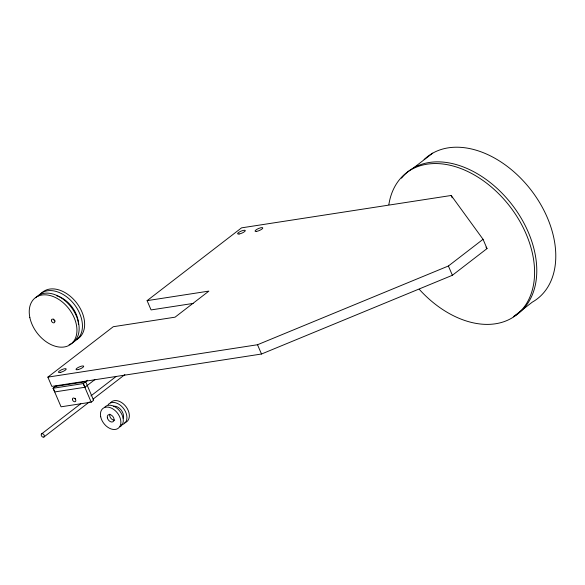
<?xml version="1.0" encoding="UTF-8"?>
<svg xmlns="http://www.w3.org/2000/svg" width="585" height="585" viewBox="0 0 585 585"><rect width="100%" height="100%" fill="white"/><g stroke="black" fill="none" stroke-linecap="round" stroke-linejoin="round"><path stroke-width="0.88" d="M147.098 300.646L241.546 227.858L451.203 195.478L483.049 239.302L487.027 248.581L452.38 275.279L261.495 354.02L51.838 386.4L47.86 377.128L113.263 326.715L175.069 317.172L208.896 291.103L147.098 300.646L151.069 309.926L193.167 303.425M53.103 388.257L55.524 386.392L85.673 381.734L93.622 400.294L91.209 402.158L61.059 406.809L53.103 388.257L83.326 383.563L84.92 387.27L54.771 391.928L53.176 388.213L56.73 385.478M87.589 380.272L83.253 383.599L91.209 402.158M84.847 387.314L94.865 379.606M41.703 433.821L80.774 403.716M90.902 395.906L116.225 376.396M43.86 437.046A1.945 1.324 52.4 0 0 43.253 434.063A1.945 1.324 52.4 0 0 41.235 435.196A1.945 1.324 52.4 0 0 43.86 437.046L89.439 401.917M93.059 399.131L124.89 374.597M413.705 167.8L432.703 153.153M47.86 377.128L257.517 344.74L448.403 265.999L483.049 239.302M485.967 247.119L487.027 248.581M451.203 195.478L452.198 197.796M448.403 265.999L452.38 275.279M257.517 344.74L261.495 354.02M401.485 178.184A89.834 61.388 52.4 0 1 510.31 202.498A89.834 61.388 52.4 0 1 513.323 316.763L532.328 302.116A89.834 61.388 52.4 0 0 531.721 190.929A89.834 61.388 52.4 0 0 424.118 159.559M388.849 204.655A89.834 61.388 52.4 0 1 483.254 180.677A89.834 61.388 52.4 0 1 527.048 302.694A89.834 61.388 52.4 0 1 419.226 289.268M35.67 297.765A29.25 19.985 52.4 0 1 72.072 308.375A29.25 19.985 52.4 0 1 69.088 344.631M55.224 321.026A2.091 1.426 52.4 0 1 53.63 319.044M56.752 295.769A24.314 16.614 52.4 0 1 78.427 324.463M38.398 295.893A29.25 19.985 52.4 0 1 74.609 304.807A29.25 19.985 52.4 0 1 73.227 341.779M40.592 294.196A29.25 19.985 52.4 0 1 76.028 302.116A29.25 19.985 52.4 0 1 77.008 339.315M108.057 404.696A12.534 8.563 52.4 0 1 124.21 409.405A12.534 8.563 52.4 0 1 121.483 424.768M110.477 402.831A12.534 8.563 52.4 0 1 126.323 407.094A12.534 8.563 52.4 0 1 124.671 422.743M114.682 420.14A4.175 2.852 52.4 0 1 110.909 418.282A4.175 2.852 52.4 0 1 109.834 414.136M104.43 407.482A12.534 8.563 52.4 0 1 119.618 410.875A12.534 8.563 52.4 0 1 120.035 426.823M113.534 406.217A8.358 5.711 52.4 0 1 121.066 409.931A8.358 5.711 52.4 0 1 123.223 418.224M75.633 399.153A2.091 1.426 52.4 0 1 75.034 398.261M60.789 372.265A4.175 1.075 -23.2 0 0 66.178 368.938A4.175 1.075 -23.2 0 0 60.05 370.554A4.175 1.075 -23.2 0 0 60.789 372.265M78.302 369.537A4.175 1.075 -23.2 0 0 83.699 366.217A4.175 1.075 -23.2 0 0 77.571 367.826A4.175 1.075 -23.2 0 0 78.302 369.537M239.097 234A4.175 1.075 -23.2 0 0 245.283 230.79A4.175 1.075 -23.2 0 0 239.982 231.66A4.175 1.075 -23.2 0 0 239.097 234M256.654 231.367A4.175 1.075 -23.2 0 0 262.775 228.135A4.175 1.075 -23.2 0 0 257.371 229.079A4.175 1.075 -23.2 0 0 256.654 231.367M29.828 317.421A29.25 19.985 52.4 0 0 69.308 345.245A29.25 19.985 52.4 0 0 60.145 300.324A29.25 19.985 52.4 0 0 29.828 317.421M51.429 320.741A2.091 1.426 52.4 0 0 54.251 322.73A2.091 1.426 52.4 0 0 53.601 319.52A2.091 1.426 52.4 0 0 51.429 320.741M107.347 417.778A4.175 2.852 52.4 0 0 112.985 421.756A4.175 2.852 52.4 0 0 111.676 415.335A4.175 2.852 52.4 0 0 107.347 417.778M100.7 416.761A12.534 8.563 52.4 0 0 117.622 428.681A12.534 8.563 52.4 0 0 113.695 409.434A12.534 8.563 52.4 0 0 100.7 416.761M72.46 399.635A2.091 1.426 52.4 0 0 75.282 401.624A2.091 1.426 52.4 0 0 74.624 398.414A2.091 1.426 52.4 0 0 72.46 399.635"/></g></svg>
